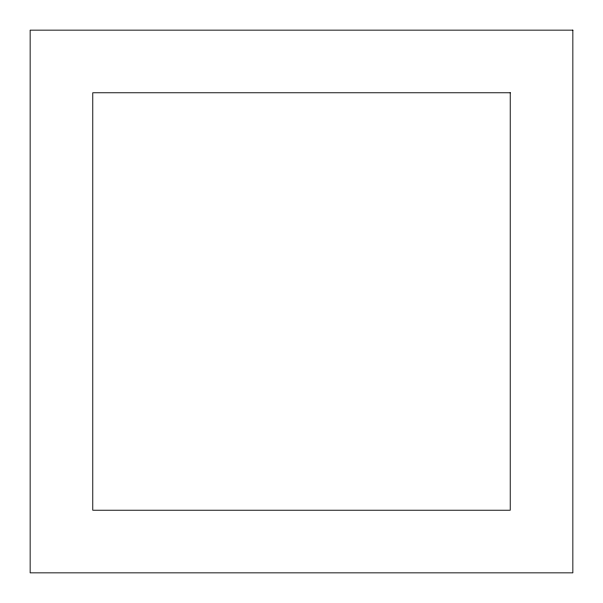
<?xml version="1.0" encoding="UTF-8"?>
<svg xmlns="http://www.w3.org/2000/svg" width="603" height="603" viewBox="0 0 603 603"><rect width="100%" height="100%" fill="white"/><g stroke="black" fill="none" stroke-linecap="round" stroke-linejoin="round"><path stroke-width="0.9" d="M572.85 30.15L30.15 30.15L30.15 572.85L572.85 572.85L572.85 30.15M510.228 92.772L92.772 92.772L92.772 510.228L510.228 510.228L510.228 92.772"/></g></svg>
